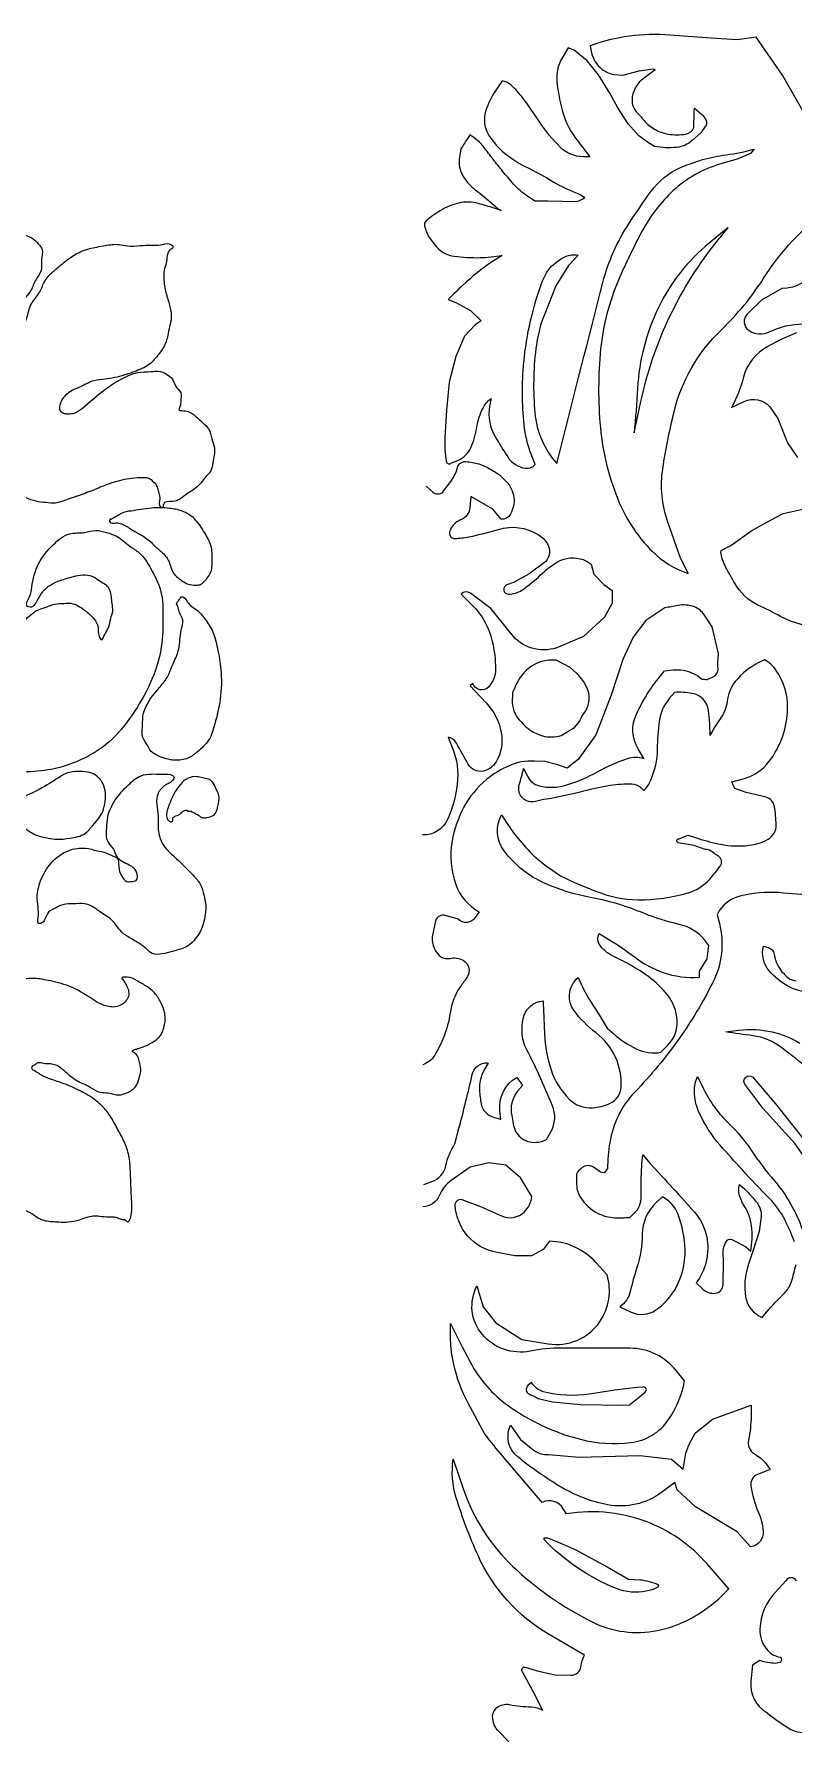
# Model space of a CAD drawing. Header units: millimetres. Extents: x 14385 to 129787, y 107826 to 186798.
# Drawn here: x 23246 to 24674, y 117317 to 120562 of the extents above; entities that cross this region are included whole.
import ezdxf

# ---------------------------------------------------------------- set-up
doc = ezdxf.new("R2010")
doc.units = ezdxf.units.MM
doc.header["$LTSCALE"] = 1000

msp = doc.modelspace()

# ---------------------------------------------------------------- linework, layer by layer
at = {"color": 252, "ltscale": 60}
for points in [[(24265.87579771375, 118415.8852081943), (24266.29750832155, 118396.0003579626, 0.1402181537259638), (24273.97001979592, 118371.1817645547, 0.1283582970582968), (24305.6691205774, 118342.4097163024, 0.1116975714249276), (24338.21039341686, 118333.7795715099, 0.03061046696863456), (24366.12977518432, 118334.4619590261), (24373.90734447918, 118341.4093118637, 0.2200549213315127), (24387.9732106474, 118373.9039970669, -0.02085758650616907), (24388.93581419251, 118430.4603257172, -0.007979139592290034), (24390.55865931333, 118452.1489079005), (24404.46309487041, 118435.8324137538), (24426.09930535081, 118412.5172735422, -0.004494636498745488), (24468.5958478778, 118365.8893721444, 1.614953288285592e-12), (24487.38259765581, 118344.900337687, -0.1342537273138253), (24511.02097243103, 118297.5677576112, -0.1085499062225673), (24510.09167963063, 118251.0834761635, -0.100238938334556), (24491.34722235308, 118210.8564652383), (24503.71626201506, 118199.1937658098, 0.2190164539491201), (24526.9544904984, 118191.3691122788, 0.3793605514569528), (24541.74209538234, 118207.5907147701, -0.008547677634410321), (24542.6098904242, 118235.4801454692, 0.03562960267218303), (24541.9317117704, 118264.9243236785, -0.1943228671268996), (24549.77366948188, 118291.2412415033, -0.3769349836642426), (24558.30885164893, 118292.7626481442), (24583.85546256595, 118279.506732643), (24593.90843203328, 118270.9507752214), (24595.49507575123, 118281.7925959635, 0.1025977706044572), (24592.55719969339, 118331.3887492842, 0.0881064173947782), (24578.69632481668, 118360.8765259216), (24574.08179302219, 118372.5135792799, -0.1595067322752587), (24572.61045706027, 118396.5369400718), (24582.66053586947, 118387.2062684115, -0.04380313028757919), (24605.84015725232, 118361.5614783708, -0.1800236902116873), (24613.51010655217, 118335.9681696377), (24609.54044266663, 118308.0889975838), (24599.34943249914, 118274.806773477), (24589.16834316531, 118244.6235987511, 0.1227038478041262), (24584.31840061109, 118184.9810442984, 0.2600410279776463), (24615.20864131598, 118146.1395137766), (24623.77200925988, 118156.1833499756, -0.02473001619218361), (24657.23488713886, 118191.7129666678, 0.1284718158699703), (24670.48965892087, 118213.363266196, 0.01707115936842717), (24679.12733611519, 118245.8757167636, 0.148523763674741)], [(24691.85780764053, 120418.1651300039), (24653.91859263265, 120485.5210346399), (24603.93206746502, 120556.6363171181), (24568.2780928478, 120552.068865636), (24519.5191008812, 120555.0414192319), (24441.69566829701, 120560.9213916838, 0.1046992855017679), (24291.57067982727, 120540.8015997948), (24294.34075209955, 120527.6731837673, 0.179822863801928), (24313.93335892274, 120496.6841347899, 0.1096377809607605), (24336.40793643877, 120486.3016596881), (24353.28625688586, 120485.3088027237), (24384.26319947812, 120493.6402410766), (24410.53554527145, 120497.3016837244), (24414.28095573028, 120495.415037342), (24391.71650172729, 120478.6218900703, 0.1916873073499226), (24370.97223120278, 120444.9549495156, 0.2464508048116727), (24381.183209202, 120413.0598917038, -0.02382069305040437), (24393.33181070389, 120399.9002715707, 0.0924252296375174), (24413.9090538783, 120382.964444064, 0.08419913853212549), (24438.26514175421, 120374.4500057294, 0.08268401857248917), (24472.02798060029, 120374.3383436925, 0.2643761064369136), (24487.07404952999, 120386.4709881468), (24487.17322294489, 120416.4576883585), (24488.13273776834, 120423.0143293595), (24501.22568646045, 120411.7258454234, -0.1135333984905794), (24509.94909930292, 120399.8408971845, -0.2800007161387925), (24508.39069183658, 120388.6969847634), (24499.72810595511, 120376.5628631201), (24483.9583188449, 120362.4252117504, -0.1578276172589648), (24454.4977387576, 120349.3463567074, -0.07241561979971277), (24412.91348205078, 120351.0041623481), (24401.26983938924, 120357.6309084691), (24383.56184417188, 120370.8657616263), (24363.34947297967, 120393.7376875863), (24343.66807330336, 120423.7028539632), (24328.54289868913, 120451.1189710415), (24307.35504809538, 120485.650135356), (24286.14172841343, 120512.5796286832), (24261.35502448773, 120532.426130599), (24250.21185576177, 120537.0239995391), (24240.01097452676, 120519.827190937, 0.1735680795434142), (24229.69109533613, 120466.6494087794, 0.01762798489569263), (24237.66716730133, 120424.560183857, 0.1052141140845247), (24264.35721146561, 120366.6989850205, 0.005117459811580347), (24291.12267682575, 120331.6426154096), (24278.44288870412, 120331.6845505969, -0.1976753534227938), (24235.39040148253, 120349.5642399738, -0.05177022922846533), (24196.49422718805, 120397.330258532, 0.01447070561555114), (24165.63307406256, 120441.5898975544, 0.05198160386034056), (24142.38521623192, 120466.963582294, 0.1488854872707463), (24126.0280263532, 120474.4578703627), (24112.55765990329, 120454.1656867209, 0.07042024444182964), (24095.06146648185, 120417.5183229093, 0.2110751261049232), (24099.88311886452, 120374.348970644, 0.08009737577772164), (24125.59331195073, 120343.0148775113, 0.06522621373552283), (24169.18120718517, 120313.6058713523, -0.01768591704660354), (24223.67989686617, 120283.928718657, 0.04458624128840358), (24269.7744190263, 120261.951613271, -0.08784316935502998), (24281.66554612981, 120254.9680085632), (24278.17903703782, 120251.5074003999), (24267.74116434497, 120247.573869122), (24252.84543117566, 120246.6311200117), (24238.94893646378, 120247.6690921223), (24211.14971393201, 120247.7610310089, -0.01040477580509515), (24187.32316743611, 120248.3357442651), (24173.94958662499, 120257.3082777621, -0.06347162561991908), (24147.71483954952, 120280.2119019431, -0.01029470765768429), (24126.94572157144, 120304.5853759042, -0.006653976012922832), (24109.14872956664, 120326.9649943626, -0.001766168969069493), (24092.34244523739, 120348.8452363212, 0.0997770823865085), (24065.11830209157, 120372.7441456535), (24060.12801381048, 120364.8243589763, -0.008422790809207624), (24048.15322425102, 120346.5112550417), (24045.62035034106, 120331.1431502823, 0.1820696374364277), (24052.94534885359, 120294.4136966659, 0.0925941294099401), (24076.19320668418, 120269.0400119261, -0.02322425182797079), (24112.33307078314, 120239.1595382582, 0.04548041369560449), (24124.21763629524, 120230.1919293021), (24110.82929159406, 120234.7003597438, 0.01514058276478475), (24081.07358614359, 120243.7270729682, 0.1243613284737918), (24044.34059797298, 120244.3444710109, 0.07942493341536079), (24009.5437509797, 120230.0750841441, 0.04152395622495738), (23983.16956730242, 120210.8177765794, 0.28871272676385), (23980.15839964522, 120200.9074185129, 0.04852200042137873), (23987.54048452731, 120181.5382836451), (23998.86358756085, 120166.2896580816, 0.2019605505820109), (24036.02270337502, 120144.3419172927, 0.04011511738625895), (24084.16688481339, 120141.70275367, 0.0389782249304999), (24125.88097522625, 120146.0289467657), (24107.97046450224, 120134.1836515574, 0.04500182649480155), (24051.72607353326, 120089.2322338129, -0.0005200823316901981), (24024.33624680126, 120063.034007413), (24039.20901378203, 120057.0325546609), (24066.46268470791, 120042.0618514391), (24086.75186885011, 120022.6502166058), (24075.30955638062, 120015.4612306119), (24055.3805554838, 119993.7024813039), (24038.87244590904, 119955.5637366955), (24026.30289218917, 119907.4916495707), (24021.16716301221, 119854.2049071888), (24018.01951106555, 119803.1256205869), (24017.94241081966, 119779.8131031865), (24020.85055973005, 119758.4747387796, 0.6100866134464146), (24030.76715922912, 119754.9698032301), (24042.69765711852, 119759.8905979987, 0.1924109216234191), (24067.100923089, 119783.6187627534, 0.06799293360767238), (24078.64958376802, 119823.2618354466, -0.08476917928244691), (24090.18380904047, 119858.4408039979, -0.1066433229400706), (24105.1353169742, 119876.2479632052), (24102.60572386003, 119861.8718605699, 0.1803578155702188), (24113.33488123237, 119803.8024021194, 0.008637567399335307), (24136.54336889584, 119766.5245048968, 0.2183015969562678), (24170.22942790275, 119745.0843503487, 0.2576115418114974), (24188.12320554622, 119751.9694490292), (24180.74112004565, 119771.3383969031, -0.0654401438008543), (24167.52141124297, 119826.9359662875, -0.04884336865836236), (24166.91751702072, 119944.4940254353, -0.06693110071332077), (24202.3069592413, 120098.3142099745, -0.2017067181247611), (24245.35615630227, 120143.8012535571, -0.151724633529994), (24268.89029811047, 120146.4887149473), (24250.83655530761, 120127.1906129268), (24227.183846069, 120088.5530308723), (24206.25255278525, 120036.0796014194, 0.0656310109783079), (24189.42723179384, 119969.7653715067, 0.05134140865401916), (24187.64548909352, 119849.4759000692, 0.1610401120063362), (24228.84467826003, 119753.9330534856), (24234.45311859047, 119776.0377967898, -0.0005098550514273858), (24315.77109399065, 120095.1736614883, -0.0829393641742321), (24364.57049020602, 120205.6285418505, -0.01054092920637356), (24406.57369898151, 120266.6834572001, -0.1326189628684388), (24460.68887061292, 120310.7510685779, -0.07259796571108253), (24547.95199405797, 120335.3512413002, 0.03711046483269333), (24600.57384368117, 120346.2387602645), (24593.62723165534, 120337.9654766248), (24568.68175176849, 120326.9864250783), (24535.43809790811, 120317.4174649418, 0.1181549212943046), (24448.09266266847, 120267.9289780421, 0.08229507804293572), (24389.7209411375, 120192.0732472243, 0.02122629313330275), (24345.13203680769, 120099.5794176313, 0.0767888125276412), (24311.49054085467, 119969.7164091563, 0.04848665868755828), (24311.00124093757, 119821.7685952909, 0.07649628077449247), (24346.61114510582, 119680.1159110318, 0.09857287629814329), (24408.58124757083, 119588.6523118178, 0.11372477552776), (24476.25124880909, 119546.947408429), (24461.12993142928, 119577.4169679553), (24437.82443418208, 119643.8639203834, -0.1230985644888808), (24428.47160801602, 119744.8322193896, -0.02163246264937522), (24449.58091637801, 119851.2307357992, -0.1428049441199344), (24538.65746359832, 120005.7989932868, 0.06033939951601514), (24618.16409609951, 120102.9272228783, -0.08040880647655939), (24720.95095172284, 120218.7345165912, 0.3184505612722547)], [(24374.37575407729, 119811.4911436774), (24387.032366425, 119870.5910230229, -0.1183918296386629), (24532.90010774008, 120175.1562384922, 0.001949238214419102), (24551.66867922601, 120198.43966286), (24515.74549564864, 120168.9875072494, 0.1087533011503392), (24420.329200328, 120047.9066768216, 0.0990582737185737), (24380.88437728497, 119895.5132190473, -0.0107525610979654), (24374.37575407729, 119811.4911436774, 3.234798429048037)], [(24717.85880328147, 120120.5726707885, -0.2668968212730108), (24652.69562003735, 120083.4552084088), (24613.87553602321, 120061.4603042031), (24587.49618177587, 120035.2761265353, 0.468663986301203), (24590.16305065364, 120004.8477569428, 0.2726121022816306), (24628.90082287309, 120001.9543469713, -0.1137400603900156), (24692.60693912638, 120016.9533364315)], [(24680.09761568213, 120000.4021922509), (24649.60804430159, 119986.6759947844), (24626.04189231684, 119974.3097341591, 0.2120315176270829), (24580.18373845229, 119916.3877807864, -0.06200504591465068), (24557.85515369038, 119859.7706566253), (24581.41673358792, 119870.7544720662, -0.3295994425359713), (24629.81828771056, 119860.9153040901), (24644.96704256148, 119838.7419116211), (24662.80585953897, 119793.0536833516), (24682.08802477162, 119765.3358444737, 0.6341351002263147)], [(23983.03376962314, 119711.3796166562), (23995.69851438276, 119700.2337307615, 0.3754830122273529), (24014.75055218128, 119700.1707209726), (24030.70091648807, 119722.326157098, 0.09211465960418125), (24041.89318904294, 119746.0836151866, -0.4168285849535573), (24060.98195010839, 119757.1244844042, -0.05467448158902113), (24073.67817195417, 119755.4962090868, -0.1464980557957793), (24133.89464635993, 119720.3985841969, -0.1576603745486386), (24148.08399603272, 119690.2118527068, -0.1652426885621187), (24141.6285020225, 119658.5073000235, -0.2803878528506256), (24124.13254746004, 119649.0474487816), (24108.31858509624, 119668.1353658111), (24067.11775370537, 119692.0661008193), (24065.46166392831, 119671.4496757816, -0.2855631958315035), (24047.91849311849, 119647.7132216802, 0.2239752116112015), (24027.20544784534, 119625.5735369156, 0.5155700568445712), (24036.68949667816, 119612.8516975913, 0.04595190340164286), (24063.69048603424, 119615.9351572144, 0.02131486877036091), (24119.30658321991, 119630.0277930807, -0.2136443954420758), (24193.8956970056, 119620.2633938018, -0.1191272479824785), (24211.30246587247, 119602.756494748, -0.3334597012627202), (24208.01717480885, 119569.4551716415), (24176.18464716664, 119545.7659759681), (24147.55412804045, 119529.9976193625), (24134.83692147064, 119525.280820962, 0.835755314820284), (24137.95466198875, 119507.8211792497, 0.1516922454662518), (24163.38382956573, 119515.6686946152, 0.04080993890861883), (24198.40688791165, 119544.1061957561, -0.04954840781685017), (24228.65152674831, 119567.8006429694, -0.3189734869281232), (24293.73593484225, 119564.4128212166), (24298.43598950127, 119545.3616606213), (24317.42507250928, 119526.2632426844), (24333.26526639656, 119515.1068547962), (24333.18657306303, 119491.3126413594), (24318.80835901861, 119464.3931484054), (24278.99573121622, 119428.0398716566), (24234.47780319217, 119409.1516740673, -0.319886864865197), (24147.21836998231, 119428.4756918978), (24104.52408166244, 119480.964697171), (24066.51443856055, 119509.6439224676, 0.3842287360163693), (24049.04471428472, 119508.1152263796), (24069.61611205214, 119487.4254765533, -0.1390815642319345), (24107.49492849386, 119419.0893524384, -0.05622441503771348), (24113.67237305547, 119366.721117376, -0.1885172480438405), (24100.86106309261, 119333.4512991637, -0.5733501590702763), (24070.7161023134, 119339.8961391051), (24065.9373543208, 119335.1530862637), (24095.99837558535, 119303.3277644563, -0.1433900384547565), (24124.39281409252, 119247.7132937583, -0.1822028439077036), (24114.68317762123, 119192.2250296319, -0.2069295240116007), (24090.81009389861, 119174.8548402296, -0.3325655053575912), (24062.27400664909, 119187.6395023492, 4.100531343233092e-05), (24040.17767548514, 119227.3700988572, 0.2286368508302609), (24024.33748159782, 119238.5264867455), (24032.21298538442, 119219.4648241566, -0.1304631573099665), (24041.50817108248, 119149.6371343757, -0.06937333803377391), (24023.82859832957, 119084.6573271192, -0.3124936324989295), (23976.09882577584, 119054.6755644368, -0.9592562683506427)], [(24729.56423656909, 119444.4394362579, -0.1114460604655707), (24650.1384469595, 119466.0132857688, 0.01028712402616367), (24607.55239968221, 119487.4651101679, -0.1529292977164924), (24564.38216300235, 119527.6468748105, -0.001995262586822792), (24548.31836614868, 119556.1147688606, -0.08219521076870645), (24538.07135352492, 119584.5634253704, -0.130085375416403), (24538.52437232942, 119590.4341577451), (24556.65075258339, 119599.4152715969), (24596.16996207301, 119627.6993389335), (24632.43159412051, 119648.2446979427), (24655.09104792416, 119659.7939804484), (24694.54585601019, 119668.7045559279, -0.1878243235624793)], [(23978.62030819688, 118396.5635740486), (23993.90339211902, 118401.896078601, 0.2608715533551124), (24020.04215847424, 118431.4163098999, -0.09073014077805262), (24037.23974746509, 118472.6296039154), (24045.42527482675, 118504.0036231634, 0.006547340657810922), (24069.99933192452, 118603.5088595902, -0.2986999561783771), (24092.51942818044, 118624.9665780003, -0.09227336824090111), (24099.70303188069, 118624.9428200507), (24092.477887926, 118612.4062042634, 0.1464504480066968), (24083.37087802745, 118573.8577709456, 0.03753399912141783), (24086.87646849601, 118547.8281357677, 0.2850924381919095), (24111.03842001943, 118522.6272039917, -0.01518915668689468), (24123.59794023653, 118518.9970292382), (24121.85520158249, 118535.1519413479, -0.2955671234006528), (24153.49153796852, 118597.8496807874), (24161.5405761878, 118587.9539807543), (24164.21633727459, 118582.5620818713), (24155.20130901453, 118571.8257978317, 0.2361877255030748), (24144.27441507018, 118526.1061086752, -0.02888793431657168), (24146.91786613406, 118510.8454237671, 0.1962000041556958), (24161.19935425967, 118484.7799630416, 0.1903197334930062), (24189.90409780377, 118475.7133425705, 0.09655932476853464), (24209.67689297815, 118481.0309985402), (24217.80604445692, 118495.3588497148, 0.2332110632069847), (24220.66313005478, 118544.6940520361, 0.004520711790778472), (24195.71025063804, 118602.1958964915, 0.01732557967375347), (24172.52055090073, 118649.8228297984, -0.1139334519774922), (24163.65091291272, 118683.0476668444, -0.05438337188117239), (24165.52981160735, 118708.1622881088, -0.340162260738073), (24203.35672916185, 118742.1298942058), (24204.1835912944, 118720.5949616448, 0.0009011312893994628), (24205.84292157465, 118679.3194901415, 0.06981931879876487), (24218.19177388887, 118611.9904374307, 0.1172368744582935), (24252.1333060416, 118557.1504835218, 0.2173829693233228), (24296.07959325346, 118540.8559938663, 0.08441152655702498), (24328.43267815379, 118548.8234749568, 0.2854533909780388), (24350.08766837398, 118580.1531343645, 0.1189162638329383), (24339.49606124046, 118635.8128833947, 0.1253928816444537), (24302.83129386625, 118681.6901569112, -0.07600745909653243), (24260.76951136442, 118724.8936614496, -0.1763983976377508), (24252.78311139163, 118753.6297340084, -0.1970836851188454), (24269.0529548634, 118785.8742225081), (24275.29430589941, 118772.3958636202, 0.03526147569669551), (24293.14633364131, 118740.0385256749, -0.01194248384353461), (24323.51370258006, 118690.5934418864), (24336.04948542071, 118679.7858839984, 0.06284487471452034), (24378.16170992509, 118651.834341995, 0.1631477521104438), (24424.83452809125, 118645.3997279114), (24437.4474563234, 118657.9183379713, 0.2156088345062933), (24455.56388908528, 118705.4088487041, 0.1550262749691541), (24436.86686784965, 118753.9181296942, 0.06677457778032694), (24401.95637902512, 118787.229090258, 0.05048580892646278), (24333.84220517285, 118826.9299321636, -0.1488577848907326), (24308.82757558754, 118848.974950089, -0.2854873204592905), (24308.89285321862, 118868.7127069605), (24326.81642095526, 118857.8873303385, -0.02788770356175668), (24376.98922357467, 118823.6286874587, 0.08070695704483805), (24428.97861512546, 118795.6442922314, 0.09968153575186928), (24497.19367112761, 118786.4468144149), (24497.23224413266, 118798.1099918858), (24511.67659754317, 118821.3888309286), (24515.35164414389, 118846.4976988847), (24507.30260530613, 118856.3932119239, 0.1698423894235231), (24458.91078524401, 118886.159934258, -0.0447384905420025), (24392.5304495346, 118907.0146492434, 0.05215759239674451), (24292.05725628316, 118936.9536175262, -0.0570410919110936), (24206.83714783204, 118963.2536897686, -0.1300366541194912), (24129.81476298646, 119024.5161912495, -0.289936955309871), (24124.67394987703, 119092.1579977232), (24133.6088654962, 119078.6709175485, 0.05540120216590905), (24189.95774213906, 119011.1963459031), (24206.97433448368, 118997.6823506342), (24235.64380075561, 118977.849747872), (24262.54085649794, 118965.2002815525), (24301.99743245757, 118948.9206404795, 0.09459382549558158), (24381.86206665397, 118932.50735999, 0.0764144058761434), (24476.19215287152, 118945.6531043252, 0.1397751816529805), (24516.68625824825, 118971.5372216547, 0.01842698060381052), (24536.52136380421, 118995.69543823, 0.4439842248139081), (24532.99170747551, 119014.5476913595, -0.04085149896246325), (24523.13794870397, 119021.7577418105, 0.1876699837257346), (24507.89047053747, 119027.1912184632), (24487.26147045715, 119034.4369052952), (24457.64645640671, 119039.9178989331, -1.067768623601254), (24459.46634045251, 119047.0891547718), (24475.65310403376, 119054.2130827915), (24495.38732620312, 119047.86756129, 0.02902532145975663), (24537.55592597191, 119036.9620003664, 0.07910183427583933), (24590.52943830632, 119034.9923917344, 0.0952652765578206), (24626.48602981259, 119046.5367794576, 0.2826537242030954), (24641.84032524605, 119073.4012464198, 0.03365415478676269), (24638.36440665271, 119108.4026572641, 0.2879679705200267), (24623.15550149125, 119125.4993113878), (24585.47100695936, 119134.5956301104), (24563.94360475174, 119141.8442881799), (24558.59736011014, 119154.4224806505), (24582.10748792282, 119161.0724634834, 0.1645469873201697), (24628.90789348311, 119193.215979883, 0.157341386418277), (24663.36274246207, 119293.585744173, 0.1564728011887834), (24642.04600753901, 119364.5330932061, 0.1225919605583172), (24619.66239980701, 119384.3449070835), (24608.86935562055, 119378.9975528621, 0.1108906496433361), (24564.75064564583, 119343.2565301115, 0.1413415049753829), (24549.36074445667, 119305.6260819446, -0.1343497227989886), (24536.68253859344, 119273.3697150131, 0.04878203056358839), (24517.72176930469, 119242.0311451524), (24516.89490717221, 119263.5660777132), (24514.28409523305, 119288.6957345542, 0.3371960051379755), (24483.86035041139, 119321.094650269, 0.05461389534759183), (24450.64183037353, 119322.9989242684), (24440.72576122017, 119311.3684141139, 0.1460034374573828), (24421.72641954489, 119268.3668537759, 0.02693320201757235), (24417.96235855504, 119216.3430328077, -0.09737391126939463), (24405.19513830257, 119157.171712864, -0.09279977213084474), (24392.56143932464, 119138.3727289416), (24386.29371214614, 119143.7765073427, 0.170427527189094), (24370.15112758523, 119150.1101504124, 0.04978526277242885), (24329.73416821862, 119147.5523880247, 0.02246231542151178), (24279.41300807778, 119136.9527135528, -0.02071199823918483), (24209.32201939361, 119121.9323923837, 0.02044379336940126), (24188.65411782482, 119117.5149028312, -0.5820317674216829), (24158.22740575381, 119149.0166222802, 0.01193411752221678), (24166.40996648449, 119179.4936322559), (24173.54609543163, 119165.1151080373, 0.2196820425716322), (24195.93563766235, 119147.0976866919, 0.1390103075073097), (24248.0232732154, 119148.7196451951, 0.05074471791225652), (24305.57551180958, 119173.6503279863, -0.04783342679472762), (24362.22967614154, 119198.583793935, -0.1625613883498987), (24392.76023823018, 119198.4828218347), (24382.04401157038, 119216.4618236417, -0.2479123609515979), (24378.66897574532, 119281.9667855687, -0.07231436840182813), (24431.91843299529, 119363.4336247715), (24448.08739369878, 119365.1745621889, -0.1386647207204869), (24485.78078936037, 119358.7696452705, -0.07363918756449814), (24501.90853829288, 119347.9502078643, -0.02077060151979601), (24511.7830671917, 119347.0203442819), (24523.47418502202, 119352.3647283522, 0.3129590130621792), (24532.50437801248, 119367.5869926356, -0.05293109754665448), (24533.49739992573, 119396.2931810351), (24521.09217172869, 119446.5760656725), (24506.82525711275, 119468.5062520136, 0.1565786026956733), (24488.01845136079, 119483.8203931229, 0.1429734658258449), (24456.59904524136, 119486.6157360924, -0.007822180889391026), (24432.3391775808, 119482.2101260579), (24396.34071795517, 119458.1055526776), (24372.89023741421, 119426.7818313995), (24352.99578934436, 119384.6804374787), (24331.22211347812, 119317.4642363861), (24302.24142563689, 119243.0945960159), (24268.86267908013, 119196.5517675994), (24248.1562045063, 119180.4711005758), (24230.76277785557, 119186.3191383627), (24206.53851595068, 119192.6795095329), (24186.78649028503, 119193.641853438, 0.1163714500924198), (24139.16515709107, 119184.8276621315, 0.06731221349786418), (24096.87523291018, 119158.9494840176, 0.1006084687116234), (24053.59822007787, 119106.1591360489, 0.07846172538137122), (24031.8364132092, 119042.5317200205, 0.1301635280411206), (24038.84368891636, 118961.1831158874, 0.183207838733398), (24082.67425711302, 118909.8990938189), (24075.45504765708, 118899.1568705637, -0.4658003386240865), (24043.1167983853, 118895.6751838093), (24019.79357737346, 118902.9297810946, 0.4112925316245868), (24000.90369111259, 118893.12317473), (23995.4331548096, 118868.0204318971, 0.2623480479060792), (24007.87102151293, 118827.6063321986, 0.24989862339037), (24027.60821093166, 118822.1580069633, -0.1848165666689429), (24052.73911974517, 118818.4862555264, -0.4493713028034377), (24059.81590617837, 118786.1645539621, 0.007334684632008287), (24047.18517444981, 118768.262766306, 0.114906920745745), (24028.15640357913, 118719.3425107117, -0.05793374059821329), (24016.33440262182, 118674.5228009785, -0.0417042997732547), (23999.15758437667, 118639.5898808255, -0.1816790105956396), (23976.64935649985, 118621.7207604857, -22.28231509134075)], [(24145.27931305902, 119322.2002095984), (24145.21635888697, 119303.1649884441, 0.1893246047223954), (24161.61964371158, 119267.4951355027, 0.1464828616261191), (24202.1681978512, 119241.1109282583, 0.1318936528600349), (24236.86632159314, 119241.8187677398), (24249.78527688405, 119249.2347449633, 0.1971671855648697), (24276.91469830396, 119278.9349558526, 0.2156581883286625), (24289.37955332245, 119322.1670017123, 0.1583165378783524), (24253.90724652852, 119369.7487255364), (24227.48454585872, 119383.3974248256, 0.1971114529088637), (24175.51626364596, 119368.1028701536, 0.1357619499665991), (24148.47541904567, 119328.5349694029, -0.03410420897695794), (24145.27931305902, 119322.2002095984, 0.6816556260909261)], [(24715.22766937908, 118939.4329434582, 0.01123280059303434), (24647.00738255536, 118945.8569161547, 0.08142340753359185), (24573.31534669584, 118939.1275587182, 0.1742415458082646), (24536.00868986965, 118913.6828117207, 0.06884551005643949), (24530.92865415614, 118904.1525396241, 0.6961637519184768)], [(24530.92865415614, 118904.1525396241), (24534.93310075287, 118887.9209590248, -0.1788410446178929), (24522.39009272472, 118776.4618664769, -0.03765733302065576), (24459.14081954277, 118671.2523250222, -0.03701399301150428), (24375.61486410718, 118570.1644745331, 0.1540987279540439), (24328.63145061587, 118475.037621809, 0.03323457040428417), (24324.4124548203, 118426.3967513445), (24320.68534391942, 118421.4011420101), (24318.00979020044, 118418.214605673), (24311.08362677998, 118419.3026405551), (24297.78941584181, 118428.932949946, 0.3134652499443086), (24276.57723735639, 118428.0989789271, 0.08873526336963211), (24265.87579771375, 118415.8852081943)], [(24739.7455539897, 118765.5998025565, -0.2348032721231713), (24663.48616292577, 118769.9253417351, -0.08677164516635746), (24628.68519330073, 118798.7076486329, -0.2450034858807831), (24617.98223157491, 118845.2304008158), (24626.5046016315, 118842.8778568431, -0.2991495164056165), (24638.0929669939, 118829.6681047035, 0.09542670559632169), (24645.77349409427, 118807.1738431783, 0.1066062461401041), (24667.4068132981, 118783.083801734), (24679.02849002368, 118779.9462837907)], [(24704.95263935907, 118612.5727514995, 0.003180107940287897), (24652.35700450959, 118653.8106125025, 0.1321750853992142), (24598.14877323813, 118676.4587526231, -0.0028942044170067), (24546.99149147083, 118683.6010175515), (24571.72162967643, 118686.8769263334, -0.09241412743170678), (24634.52397808024, 118683.5701412833, -0.07472185272683396), (24686.41101480764, 118662.4793125195, -0.04767499136431266)], [(24676.16639862982, 118288.4988711761, 0.02460974961388225), (24658.46397911556, 118328.8464209135, 0.08013558114013318), (24628.35920919467, 118370.7846228773, -0.01127368641784442), (24578.12832895114, 118423.6362680208, -0.00374351198111058), (24536.40700727244, 118470.2616055719, -0.07682814823284127), (24496.41353215434, 118532.7801767062, -0.1015078821531167), (24488.01159482152, 118571.5475198572, -0.1036805569969139), (24493.53202888721, 118599.4215631313), (24505.08708350485, 118576.139763789, 0.08734547049456788), (24553.72330378593, 118510.1217790266, -0.05639007552955677), (24594.66138899039, 118461.1746734392, 0.03156966126110736), (24638.67059446846, 118402.9199773289, -0.09472541161790236), (24690.60646501442, 118312.4679260728, 0.02346402802017467)], [(24778.47293240518, 118228.6027145842), (24763.48355851156, 118241.3599649949, -0.2541643735554662), (24755.45849906799, 118262.1810051489), (24740.66397846674, 118333.8553279902), (24723.56108382955, 118406.6925455441), (24677.52872494945, 118472.6938778727), (24616.46878590216, 118539.9001704664), (24583.08653288284, 118585.0651664717, -0.8644371996220376), (24597.00719192132, 118598.8822516174), (24640.77669593364, 118547.906600661), (24691.44174199113, 118484.2002805968), (24736.31019788863, 118415.8922768824), (24766.12465789689, 118340.7026853421), (24776.30177345909, 118271.3541540982), (24778.47293240518, 118228.6027145842)], [(24138.96618234271, 117346.7754442033), (24119.82158487097, 117366.0301440064, -0.1978906582917132), (24108.12189810674, 117394.3478458821, -0.2293078764879046), (24116.25643529959, 117411.1980662407, -0.217724965642828), (24139.77752327432, 117416.9904498657, 0.03869535326306301), (24180.89072823824, 117412.4518481058, -0.1204038272769935), (24202.16984956129, 117406.5111121412), (24188.3077636882, 117434.4408433769), (24164.21753653407, 117478.5477531706, -0.4239436643991771), (24167.18671187862, 117488.0771525775), (24194.33380726611, 117479.9156946504), (24225.89236169663, 117473.2073773523), (24255.26686269219, 117472.376269927, 0.3802909194022313), (24274.41532127946, 117488.4562928225, -0.0796649484338878), (24281.09544170483, 117509.7141405409), (24214.39148357009, 117548.8253955025, -0.155516109320795), (24080.80112132648, 117697.5264960069, -0.03082841635376301), (24039.69680375653, 117806.1615431356, -0.1116699836573886), (24034.01498572963, 117879.1707977131), (24053.57026513857, 117821.8973617777, 0.1206279723070303), (24145.89187793493, 117677.5840978161, 0.07500401766149849), (24295.60290295774, 117572.5352869141, 0.1668243929965406), (24417.96530813793, 117556.3489026536, 0.09546441729259317), (24499.02799894605, 117589.6168307428, 0.06109480002037913), (24552.48762796792, 117634.8125121632), (24511.18106124549, 117682.294227973, 0.115465424784861), (24406.78434839882, 117757.6025762616, 0.1415048003803566), (24246.91401921027, 117775.8856276818), (24241.02342692715, 117785.7685793265, 0.3871589411622708), (24201.57393881276, 117797.7353247164), (24162.23536200285, 117843.2379126957, -0.01050429966843672), (24093.40435147344, 117926.3194872339), (24062.21443524035, 117984.3015949033, -0.1391788334580585), (24029.14485231358, 118134.3371293837), (24050.71998656098, 118090.8660956891), (24066.41757749607, 118061.2235828789, 0.1158470705740303), (24137.22962567198, 117980.108075763, 0.09288125043978328), (24273.25639011282, 117916.5313952918, 0.09342766399082925), (24368.00953750483, 117910.2999786564, 0.2153417269842706), (24439.23260908931, 117953.4641057923, 0.1068890953368371), (24469.0903960565, 118026.3556351331), (24453.36018454977, 118046.1347858245, 0.2292258125030361), (24366.62219958174, 118087.8487099391, -0.002853386482747501), (24238.28438813729, 118088.2731547411, 0.05269367178211876), (24179.03202978413, 118082.5508853085, -0.2764006824323371), (24088.31239606716, 118114.414320719, -0.3031208669224526), (24078.7405962413, 118205.1907612297), (24090.45653842734, 118165.6977597153), (24114.05185537815, 118136.0289401815), (24163.30834276285, 118104.30282062), (24212.64279115988, 118096.2488086284, 0.289227797410303), (24309.52703194108, 118137.3552617493, 0.2281824248047221), (24323.64155904931, 118226.0805595354), (24302.00118304001, 118249.8246819991, 0.2038118872113014), (24215.25667358663, 118289.5658214939), (24203.35772598399, 118273.8234726477), (24181.59991480354, 118262.0591548955), (24150.00900826642, 118262.1636338167), (24116.46348927108, 118268.1928087216, -0.3476672287146599), (24037.7798105473, 118357.2250130665, -0.5929773846803985), (24053.60788500595, 118367.0363227185), (24085.15964648592, 118355.0956970588), (24124.58956176251, 118337.2107848028, 0.3105556056780591), (24168.05299071402, 118344.957891322, 0.1697310349007365), (24182.05821306786, 118373.5178234564), (24160.45698211571, 118409.0980926587), (24132.89306476824, 118432.8618057351), (24101.31553506689, 118436.9116658158), (24065.74950426621, 118429.1384406528), (24030.12508467242, 118403.6110877923, 0.140582032258916), (24008.31508008249, 118376.0652410556, -0.2994238235693669), (23976.65240729808, 118354.4700241258, 13.09295683943798)], [(24347.27984351373, 118165.9993411344), (24368.64724407806, 118156.0603419748, 0.265749118387147), (24415.57648591598, 118160.0169871004, 0.1066605074149006), (24450.26813913024, 118196.9085446001, 0.1453426131973469), (24470.27747218683, 118274.1445824705, 0.07971197389088203), (24457.32582207541, 118339.9764830675, 0.1905573546333924), (24427.80376550262, 118372.9687464368), (24416.24553942553, 118362.3162327067, 0.2076028918478502), (24389.70821373622, 118302.3714120836, -0.07648379228679848), (24379.62467514679, 118239.9051385028, 0.02146661480242108), (24367.12871257244, 118194.7164709685, -0.1912444727328376), (24347.27984351373, 118165.9993411344, -3.067028961255594)], [(24365.5020756793, 117981.180445887), (24384.4824367667, 117996.5917665816), (24395.52539714466, 118005.4958902798, 0.8149760395950542), (24390.73790776176, 118014.7960675493), (24379.37799076401, 118014.1458668676), (24338.4049639161, 118009.123468295), (24290.54093457947, 118001.7166624144, -0.1025460080656251), (24203.82412130004, 118006.1298936892, -0.2094574306527901), (24181.51141488096, 118023.7409059373), (24174.60757483131, 118017.5741760654, 0.550965602126299), (24177.30747208956, 118001.4033826786, -0.01972785823898225), (24196.55133910977, 117992.3990929711), (24220.62591110681, 117987.1615659428), (24273.26752259817, 117982.1732590366), (24352.07731196428, 117980.5370741626), (24365.5020756793, 117981.180445887)], [(24141.62560973137, 117943.0128214568), (24160.40504597579, 117916.2447141778), (24183.9274813392, 117897.3156812324, 0.1864547936880259), (24213.76990379094, 117887.7912722573), (24270.35759319865, 117882.8912664478), (24385.14665737072, 117885.6535349364), (24444.87339451262, 117879.1721954012), (24466.82337979087, 117860.2483629363), (24471.63911486255, 117890.080339404), (24477.98540778121, 117907.3396369762), (24489.05911402914, 117927.725391063), (24522.1659318282, 117954.3218977), (24594.58071692325, 117980.7884031927), (24594.51317582136, 117960.3662490027, -0.05163282662193756), (24589.64548667447, 117914.825110152, 0.3198217353608639), (24600.568524929, 117889.6539380396, -0.1236126585606566), (24630.34373538093, 117859.707560782), (24606.72778218719, 117850.3599518426, 0.3487229271312148), (24594.0767594866, 117828.4086492061, 0.06571292578574077), (24608.06643800614, 117779.6632401479, -0.07948367240897665), (24617.38065788993, 117743.500723952, -0.4025897130903686), (24593.69749269648, 117713.73114673), (24568.63378006395, 117742.0909897817), (24490.17436528362, 117789.4786640411), (24455.68732852897, 117821.0115765911), (24451.01739446453, 117835.1655902986), (24425.79781836946, 117816.3975722134, -0.2095132965076231), (24325.09227903053, 117793.166535465, -0.08795245449943676), (24237.15206209991, 117826.4471829882, -0.03561355064391), (24155.57891996533, 117883.2708678346, -0.3434825195033509), (24141.62560973137, 117943.0128214568, -1.182474644093386)], [(24679.74301633221, 117649.986165958, 0.5769369857790314), (24660.02941294541, 117650.0513637075), (24640.24532894229, 117628.9049205178, 0.1803216327253743), (24611.20256556353, 117559.3053755416, 0.1864740559889887), (24624.72011238152, 117519.8673763229, 0.1882338261020964), (24649.416523335, 117506.3832297207, -0.5461381128302967), (24648.45403994385, 117496.1546641166), (24641.31751982422, 117494.5231660971, -0.09547129771756954), (24611.00714269268, 117500.2160818182), (24597.32892027758, 117491.1705159158), (24594.1958168544, 117460.8785746591, 0.2951296373966809), (24624.32926725827, 117401.68897587, 0.03065099314413583), (24663.81300295325, 117373.5581961002, 0.2191694017455565), (24702.28358622829, 117365.8708001402)]]:
    msp.add_lwpolyline(points, format="xyb", dxfattribs=at)
msp.add_lwpolyline([(24419.71919046184, 117642.7875428194, -0.4198193213510033), (24417.61361524495, 117637.2334369473, -0.0616013134511141), (24397.41353145854, 117630.3486729524, -0.1485129802947154), (24341.07369655687, 117635.4010086456, -0.1060395063547816), (24205.00957649634, 117727.610616931), (24205.0210713409, 117731.0862707445), (24211.28295059184, 117731.0655611651), (24230.04297083198, 117723.3568829273), (24263.39061499057, 117708.6485761592), (24323.81548428222, 117676.4718851877), (24364.09347566909, 117653.3987732653), (24384.96137046601, 117651.9394438583, -0.09409774670041429)], format="xyb", close=True, dxfattribs=at)
at = {"color": 8}
for points, start_tangent, end_tangent in [([(23184.23189023581, 119874.30372697), (23174.02145576876, 119853.8971146706), (23166.53379249371, 119822.6069747251), (23165.17240242433, 119800.8399248649), (23167.2144875284, 119769.5497903514), (23181.50911009706, 119738.9398719023), (23193.12882654787, 119717.6869290448), (23212.86901834078, 119699.3209812345), (23248.94590885968, 119682.9956924813), (23267.32471058322, 119680.2748064958), (23285.70350336002, 119679.5945904314), (23304.08230508355, 119685.0363515385), (23334.03294029026, 119695.2396576882), (23362.62217648086, 119706.1231853343), (23391.89211665288, 119717.6869290448), (23429.33040618791, 119725.8495761373), (23451.79337811956, 119727.2100136981), (23462.68451656805, 119725.169354641), (23468.81078082697, 119720.4078095983), (23476.29844410203, 119712.2451679377), (23480.38261431015, 119697.9605382417), (23482.42470836097, 119687.757232092), (23481.06331829158, 119678.914368935), (23481.74401332628, 119674.8330453888), (23487.70929079714, 119670.4487861939), (23488.5509726199, 119676.873704446), (23505.56837532732, 119682.315470985), (23519.86299789598, 119687.0770105956), (23534.83831549934, 119697.9605382417), (23557.301287431, 119714.9660484912), (23566.15034077542, 119726.5297922017), (23577.7221742586, 119740.1342004013), (23581.80635341347, 119755.7792676581), (23584.52913355222, 119783.6683055537), (23579.76425936267, 119800.6738158032), (23573.63799510374, 119819.0397636135), (23562.06616162057, 119831.2837288204), (23549.81363310269, 119842.8474779628), (23534.83831549934, 119851.6903411198), (23523.26648201616, 119853.731000177), (23518.50160782661, 119855.0914431697), (23519.86299789598, 119861.2134257732), (23521.22438796536, 119870.0562889301), (23521.22438796536, 119887.0617991796), (23511.69463958625, 119899.9859858829), (23504.88768029263, 119913.5903940825), (23495.35793191351, 119921.753041175), (23478.3405292061, 119927.8750237785), (23465.40730565355, 119927.1948022821), (23440.22154463639, 119925.1541432249), (23408.9095193603, 119912.9101725861), (23377.59749408422, 119892.5035657187), (23336.07502539433, 119858.4925452196), (23321.09970779097, 119848.9694605663), (23309.5278743078, 119847.6090175736), (23302.04021103274, 119848.2892390699), (23293.87186166975, 119854.4112216734), (23293.87186166975, 119863.9343063267), (23298.6367358593, 119875.4980554691), (23317.69622367078, 119891.8233442223), (23338.79781447981, 119901.3464288756), (23352.41173306706, 119908.1486329754), (23374.19400996404, 119912.2299510897), (23410.27090942968, 119919.0321551895), (23433.46393557622, 119926.7728374642), (23461.37247673213, 119940.3772456638), (23480.43197349034, 119960.7838579633), (23494.72659605902, 119986.6322313698), (23497.42505895076, 119999.1223345724), (23503.55132320969, 120032.4531281432), (23499.46715300157, 120054.9004049317), (23492.66018476121, 120078.708113849), (23489.25670958776, 120105.2367087519), (23489.93740462246, 120117.4806739588), (23494.02158377732, 120131.7653036547), (23501.50923810563, 120156.2532395004), (23506.95480732987, 120161.6950006075), (23502.87062817499, 120166.4565402182), (23499.46715300157, 120167.8169832109), (23483.13044532884, 120165.7763241538), (23466.79372870936, 120165.0961026574), (23445.01145181238, 120164.415881161), (23420.50639477665, 120163.7356596646), (23405.53107717329, 120166.4565402182), (23378.98392608676, 120164.415881161), (23363.32791344873, 120161.6950006075), (23336.1000673275, 120154.2125750113), (23324.52822489759, 120148.7708139043), (23302.06525296592, 120133.1257466475), (23288.45132543194, 120121.561997505), (23280.28297606895, 120114.7597934052), (23264.6269634309, 120095.7136240985), (23254.4165200171, 120074.6267957347), (23240.12189744844, 120054.9004049317), (23231.27285305075, 120027.0113670361), (23225.8272838265, 120013.4069588365), (23219.70101062084, 119997.0816700833), (23208.80987217235, 119988.2388069264), (23198.59942875854, 119989.5992499191), (23193.1538595343, 119998.4421130761), (23196.55734365448, 120020.8893844326), (23207.44848210297, 120042.6564342928), (23238.76050737907, 120079.3883353454), (23248.97095079285, 120100.4751691412), (23258.50069917197, 120117.4806739588), (23259.18139420665, 120137.8872862582), (23260.54278427603, 120156.9334555648), (23253.05512994773, 120167.8169832109), (23240.80259248312, 120178.700510857), (23223.10449474102, 120185.5027149568), (23205.40639699891, 120185.5027149568), (23194.51525855041, 120181.4213914105), (23182.9434161205, 120178.0202893606), (23179.53994094706, 120178.700510857), (23177.49784689625, 120190.9444760639), (23172.7329727067, 120206.5895433206), (23163.20323327433, 120218.8335085275), (23157.07696006865, 120229.7170361736), (23146.18582162017, 120238.5598993306), (23132.57190303294, 120241.9610013805), (23116.23519536019, 120244.681881934), (23104.66335293028, 120240.6005638197), (23089.68804427366, 120236.5192402734), (23080.83899092925, 120225.6357126273), (23067.90575842995, 120212.7115259241), (23054.29183984272, 120192.985135121), (23045.44278649829, 120175.2994088071), (23035.91303811917, 120162.3752221039), (23031.82886791104, 120152.1719159542), (23039.31652223936, 120150.8114729614), (23050.88835572252, 120152.8521374505), (23067.22506339527, 120156.2532395004), (23078.11620184375, 120155.5730180041), (23084.24247504943, 120152.8521374505), (23086.96525518818, 120139.9279507473), (23089.68804427366, 120125.6433210513), (23087.64595022287, 120110.6784698589), (23084.24247504943, 120096.3938455949), (23067.22506339527, 120071.2256936848), (23048.76965071287, 120045.1869575554), (23041.96269141925, 120027.5012258095), (23033.11363807484, 120005.0539544529), (23033.79433310952, 119969.6824963931), (23040.60130134988, 119943.8341229866), (23046.72756560882, 119917.9857495802), (23064.42566335092, 119897.5791372808), (23073.95541173003, 119891.4571546773), (23088.93072933339, 119881.2538485276), (23118.20066950542, 119875.1318659242), (23140.66364143708, 119871.7307638743), (23165.16870741955, 119873.7714229315), (23179.38008054618, 119874.7985016592), (23180.81219461763, 119875.7525749654), (23184.15379411767, 119874.3214622901), (23184.23189023581, 119874.30372697)], (0.9751700755120467, -0.2214572731382492), (0.9751700755120467, -0.2214572731382492)), ([(23388.99860582072, 119649.1728076053), (23405.40043683451, 119657.6163300204), (23427.76656922179, 119664.5698139556), (23466.53452367611, 119670.033270275), (23499.83520410808, 119669.536594403), (23523.69240960204, 119664.5698139556), (23547.05258774486, 119649.6694889092), (23566.43656497203, 119623.3455699202), (23578.36516771901, 119598.5116894109), (23580.35326817683, 119572.6844517258), (23576.87408566558, 119546.8572140407), (23566.43656497203, 119532.9502407382), (23558.98119049185, 119526.4934326749), (23550.53176130938, 119525.0033996271), (23533.6329118912, 119527.4867844188), (23522.69835489976, 119533.9435979141), (23507.29057858825, 119548.3472470885), (23500.33223145923, 119566.2276436625), (23489.39767446778, 119583.6113589326), (23473.98989815628, 119597.0216563631), (23462.55832276044, 119608.4452394418), (23441.6832724266, 119622.3522181763), (23428.76061497732, 119629.8023779835), (23419.81416739046, 119635.2658343028), (23399.43613546102, 119642.2193236701), (23390.48968787415, 119642.2193236701), (23387.01051430963, 119645.6960656377), (23387.50753271403, 119648.6761317333), (23388.99860582072, 119650.1661647812), (23388.99860582072, 119649.1728076053)], (-0.7073549124764081, -0.7068585627942079), (-0.7073549124764081, -0.7068585627942079)), ([(23533.84931570675, 119100.5897387539), (23528.638625322, 119100.5897387539), (23524.00690550598, 119097.6969369511), (23514.74345692719, 119091.3327653802), (23506.63793159234, 119086.7042759774), (23506.63793159234, 119082.0757920065), (23504.3220761577, 119079.1829902038), (23499.69034739492, 119080.3401098385), (23495.0586275789, 119087.8614010441), (23499.11138577295, 119110.4252746609), (23520.53310893391, 119149.767412857), (23535.00724789745, 119161.3386255001), (23551.21828067366, 119164.2314327349), (23562.21863201185, 119161.9171880335), (23573.7979360253, 119159.6029433321), (23584.79828736351, 119148.031725257), (23588.27207498883, 119139.93187695), (23592.9038037516, 119128.9392214082), (23591.16690993894, 119108.6895924928), (23588.85104555755, 119100.0111762205), (23582.48242298211, 119091.3327653802), (23570.32414839996, 119087.2828385108), (23562.79759363384, 119086.7042759774), (23554.69207724573, 119091.9113279135), (23545.42862866693, 119096.5398118844), (23539.06000609149, 119099.4326191192), (23533.27035408478, 119100.0111762205), (23533.84931570675, 119100.5897387539)], (0.7073505338681596, 0.7068629444499335), (0.7073505338681596, 0.7068629444499335))]:
    msp.add_spline(points, degree=3, dxfattribs=dict(at, start_tangent=start_tangent, end_tangent=end_tangent))
for points, start_tangent in [([(23069.50119529174, 119196.2225496615), (23100.01838298813, 119186.2066566853), (23160.50899324521, 119174.2429258307), (23225.4103745574, 119172.983587742), (23277.70954390825, 119178.0209455288), (23340.09048461753, 119199.4297310606), (23385.7755327697, 119229.1083958297), (23430.51338031177, 119281.3710107065), (23463.27912604323, 119339.3006551304), (23484.70288011482, 119408.5643586486), (23487.8418448365, 119466.1269661432), (23484.06118393211, 119512.0928797126), (23464.52776031274, 119556.7994551932), (23443.10400624115, 119585.7642746892), (23425.46090412722, 119598.3576773041), (23400.25648915126, 119617.2477757946), (23381.35317568262, 119624.1741488624), (23361.18963296576, 119627.9521685604), (23340.39598904491, 119624.1741488624), (23312.04101436856, 119621.655467253), (23281.16559908929, 119600.8763589135), (23254.07085366115, 119566.2445044384), (23240.83853154906, 119520.9082626294), (23236.42775154721, 119502.6478304674), (23232.01698049211, 119485.646741826), (23240.20842139834, 119483.7577319769), (23248.39985335783, 119491.3137713731), (23258.48162471626, 119508.9445317748), (23285.57637909115, 119529.7236455463), (23308.89046361491, 119537.9093512708), (23323.38300602846, 119541.6873709689), (23358.66919236284, 119539.1686947915), (23370.64129417346, 119530.982983635), (23381.35317568262, 119524.6862823275), (23390.80482794356, 119503.2775022277), (23392.06504824503, 119490.6840996128), (23393.32526854649, 119476.2016871488), (23389.54460764211, 119462.3489464452), (23385.13383658699, 119444.7181860434), (23378.20261598222, 119432.1247888604), (23371.90151447492, 119422.0500678549), (23367.49074341981, 119428.3467637304), (23365.60041296762, 119445.9775295641), (23358.0390822121, 119461.0896083564), (23341.65620934638, 119476.8313589091), (23330.94432783722, 119484.3873983053), (23318.34212482261, 119490.0544278524), (23301.32914180615, 119490.6840996128), (23284.94625999367, 119489.424761524), (23267.93327697722, 119483.7577319769), (23252.18051426222, 119478.0906969979), (23238.94820109688, 119469.275319513), (23226.97609928626, 119458.5709267471), (23213.11366702344, 119447.8665394131), (23211.85344672199, 119442.199509866), (23216.89432792784, 119434.0137987095), (23221.93520913367, 119426.4577538814), (23226.19460130012, 119397.1999892677), (23223.04404159972, 119348.0857277607), (23213.59238933876, 119308.4165154988), (23180.19653345656, 119260.5615920804), (23160.03299073971, 119239.7824837409), (23136.08879606522, 119220.2627080582), (23112.77470259471, 119208.2989772036), (23102.69294018303, 119206.4099673546), (23085.04984701584, 119201.3726095677), (23072.44763505449, 119202.0022813281), (23069.92719445157, 119200.7429378074), (23069.02806469069, 119196.9580140996), (23069.50119529174, 119196.2225496615)], (-0.8961420295178029, -0.443767352259845)), ([(23513.76862877525, 119491.2187176625), (23516.95958301951, 119495.6829285711), (23519.51233925754, 119499.5093958402), (23522.06510444229, 119502.6981140378), (23526.53243680558, 119502.0603703983), (23534.19072341312, 119493.131954013), (23541.84900107392, 119484.8412758353), (23552.69824192574, 119477.1883467291), (23564.82386089657, 119463.7957140032), (23580.14042516493, 119440.1991776131), (23590.35147695724, 119406.3987321267), (23596.73337649904, 119366.2208448131), (23595.45699838002, 119310.0993502155), (23585.24594658771, 119263.5440210747), (23573.75852562313, 119232.9322992179), (23552.69824192574, 119211.2489937463), (23534.82891247263, 119199.1318537315), (23509.93948547147, 119195.3053864624), (23478.6681589285, 119203.5960646401), (23465.90435089817, 119211.8867373858), (23456.96968617161, 119225.9171137512), (23448.67321050457, 119242.4984646746), (23449.31139956406, 119257.1665792476), (23449.94958862357, 119276.9366538006), (23456.33149711212, 119297.3444665612), (23478.6681589285, 119329.231681129), (23493.34653413736, 119347.7262629711), (23507.38672923345, 119378.3379848279), (23517.59777207901, 119404.4855012081), (23522.06510444229, 119440.1991776131), (23525.25605868656, 119458.6937648871), (23517.36656140407, 119477.6386934909), (23514.54168103615, 119487.675662437), (23513.60006319359, 119491.125869324), (23513.91393282553, 119491.4395264708)], (-0.5497091677906181, -0.8353561101990854)), ([(23145.63341345973, 119133.2887957774), (23174.20904212566, 119122.1201619645), (23210.63690441903, 119122.1201619645), (23244.87909533264, 119135.225026222), (23284.22118911456, 119157.7945110442), (23311.90637483572, 119172.3554749516), (23335.94876001276, 119173.8115691696), (23357.07692264801, 119169.4432810838), (23368.73383965549, 119159.9786550871), (23374.5623026326, 119151.2420789154), (23379.66219655415, 119133.7689265721), (23378.20508528325, 119113.3835857928), (23376.0194139035, 119103.1909099712), (23368.00527954667, 119087.1738572778), (23355.6198113771, 119072.6128933703), (23341.04866288106, 119057.3238850699), (23312.63492599781, 119048.5873088982), (23287.86398071194, 119046.4031648553), (23272.56427210708, 119048.5873088982), (23249.25043809211, 119054.411696634), (23228.8508355657, 119066.7885110665), (23212.82257579876, 119078.4372811061), (23186.59451029523, 119094.4543337995), (23164.73779649791, 119108.287247882), (23148.70953673097, 119120.6640623146), (23139.23829110322, 119126.4884500503), (23142.88107375385, 119132.3128323541), (23144.33819397151, 119133.7689265721), (23145.63341345973, 119133.2887957774)], (-1, 0)), ([(23288.48134175413, 118917.4014932643), (23272.57813955845, 118908.9880366981), (23265.09427864911, 118894.965607277), (23259.48138744047, 118888.4218065184), (23253.86849623184, 118888.4218065184), (23252.93300690811, 118898.7049243242), (23251.06204615414, 118937.967718012), (23257.6104266865, 118967.8822326617), (23277.25555039011, 119001.5360589267), (23309.99744410519, 119024.9067728177), (23341.80384849654, 119029.5809177687), (23364.25542227785, 119024.9067728177), (23380.15862447353, 119021.1674612025), (23394.19086591523, 119014.6236604439), (23401.67472682459, 119010.8843488286), (23404.48116795553, 118994.9922636), (23410.09406811091, 118977.2305171318), (23419.44888977423, 118966.9474047579), (23428.80371143754, 118966.9474047579), (23437.22306167061, 118968.8170605655), (23438.15854204759, 118984.7091457942), (23433.48113121593, 118991.2529465528), (23424.12630060588, 118997.7967473114), (23411.02954848789, 119004.34054807), (23400.73923750085, 119014.6236604439), (23395.12634629221, 119027.7112619611), (23383.90055492819, 119042.668519286), (23382.02959417423, 119066.9740610809), (23384.01596791069, 119088.5750942225), (23398.04820935241, 119120.3592646799), (23422.37075283441, 119148.4041235219), (23446.69329631642, 119166.1658645582), (23485.04808124014, 119168.9703482696), (23490.66097244878, 119168.9703482696), (23504.69321389048, 119167.100692462), (23508.43514434516, 119164.2962087506), (23505.62869426747, 119156.8175800882), (23492.53194214948, 119148.4041235219), (23478.49970070778, 119132.5120382933), (23478.49970070778, 119090.4447554621), (23479.43518108476, 119061.4650687162), (23494.40290290345, 119027.8112424513), (23510.30610509913, 119012.8539851265), (23535.56412895811, 118987.6136154277), (23546.78992032214, 118976.3956697181), (23558.95119206314, 118959.5687565856), (23564.56409221852, 118941.8070155494), (23568.30602267319, 118922.1756132735), (23567.37053334948, 118905.3487001411), (23563.6286028948, 118886.652131201), (23548.66089002285, 118858.6072723589), (23535.56412895811, 118846.4545041774), (23522.46737684013, 118839.9107034188), (23505.62869426747, 118835.2365584678), (23485.98356161712, 118830.5624189488), (23467.27390934376, 118831.4972468526), (23456.98360730346, 118839.9107034188), (23428.91913336677, 118858.6072723589), (23410.20948109341, 118871.6948738761), (23391.49982882005, 118894.1307598634), (23369.04825503874, 118910.0228450921), (23352.20956351934, 118921.2407853697), (23340.04829177834, 118924.9801024169), (23319.467678751, 118924.9801024169), (23309.17737671071, 118924.9801024169), (23293.04568364991, 118920.7779396886), (23287.98469911293, 118918.4791054322), (23286.14434516618, 118917.5595684705)], (0.9917701835271566, 0.1280308676316396)), ([(23411.47485737061, 118783.1461916689), (23422.08827804494, 118764.2910832312), (23423.26755247405, 118753.6850828685), (23419.72972918672, 118744.2575435816), (23400.86143669626, 118731.2946509311), (23377.27604648935, 118733.6515432188), (23345.43578446635, 118751.3282204447), (23315.95407130155, 118767.8264365947), (23275.8589866501, 118779.6108681693), (23245.19799905618, 118784.3246527447), (23216.89551113284, 118781.967760457), (23183.87602386839, 118773.718652382), (23165.00773137794, 118761.9342208074), (23146.13943888748, 118746.6144358693), (23133.16746935492, 118724.2240039319), (23127.2682443244, 118697.7881723395), (23124.94830778845, 118668.8090377237), (23127.2682443244, 118645.0461783973), (23123.78831492666, 118643.887009429), (23113.34852673344, 118648.5236554383), (23100.00883016721, 118653.7399008637), (23083.76917604031, 118657.7969773207), (23060.56966311793, 118658.956146289), (23036.79017835849, 118654.899069832), (23015.2440106451, 118646.5597129196), (22997.26439181934, 118634.3884835483), (22982.18473055424, 118623.3763932814), (22967.6850411262, 118603.091010996), (22956.66528109592, 118582.2260591583), (22951.4453869993, 118554.4060935109), (22953.76532353524, 118524.2678197908), (22958.71699725805, 118495.8428106473), (22966.85190034288, 118466.9841173159), (22978.23151737936, 118435.9395326374), (22986.77320250917, 118407.4873174414), (22990.84062945776, 118384.3190790947), (22991.65409517241, 118364.8089647834), (22990.02711455543, 118350.9893054569), (22986.77320250917, 118346.1117768791), (22981.48547861328, 118341.6407264367), (22977.41805166471, 118337.1696759943), (22970.50339633953, 118330.6662946026), (22958.30106630612, 118330.6662946026), (22954.23359016987, 118330.6662946026), (22950.97962893594, 118331.885669281), (22948.94591546165, 118333.511522095), (22945.69195422772, 118333.9179703665), (22943.25150789612, 118333.511522095), (22942.43799299379, 118329.8533681956), (22942.03126013647, 118327.8210671102), (22942.03126013647, 118322.9435385324), (22944.07422089304, 118312.2719868136), (22949.76867764625, 118296.8264746732), (22957.09006582876, 118283.8197417536), (22965.63170177091, 118272.438861648), (22973.35987199842, 118263.4967308993), (22985.56220203182, 118254.5546001506), (23004.27245453309, 118246.0189475374), (23021.35572641739, 118239.9220442811), (23051.86157609473, 118237.8897431957), (23075.85950330421, 118243.5801683165), (23086.84163476565, 118249.6770715728), (23105.14515440959, 118264.7161055778), (23115.31377096872, 118278.9422430398), (23120.19471281961, 118295.6070999947), (23122.63515915121, 118307.8009065073), (23123.85540691087, 118308.2073846427), (23126.29585324247, 118308.2073846427), (23129.5498144764, 118302.516929658), (23135.65100408694, 118299.2652538941), (23141.34541165248, 118298.4523274871), (23147.44660126303, 118298.4523274871), (23156.3949700625, 118299.6717021656), (23166.56358662162, 118303.3298560649), (23172.66477623216, 118309.0203110497), (23182.08859306632, 118314.7491412019), (23188.18973348919, 118322.8783455436), (23192.66394248276, 118329.7881752069), (23195.01245705596, 118369.6414286704), (23192.73103446697, 118389.70351825), (23189.53713138019, 118398.3667197661), (23176.76142065773, 118415.6930630704), (23159.42291394495, 118438.9468616153), (23136.60913074408, 118465.8483318154), (23122.00831146303, 118488.6461676704), (23116.53298578725, 118498.2212647023), (23113.33908270047, 118505.9725109746), (23111.97023898461, 118516.4595333863), (23111.97023898461, 118522.386958763), (23116.07672094452, 118524.2107796586), (23121.0957325899, 118523.7548468327), (23129.76501054012, 118521.4750632472), (23139.34676898813, 118517.3714289021), (23149.84110630927, 118507.3403990443), (23156.22901085817, 118498.2212647023), (23160.33549281808, 118488.6461676704), (23162.6168662194, 118479.0710706385), (23169.00472158063, 118456.2732347834), (23175.39257694186, 118430.739652653), (23187.7120228216, 118402.4703242472), (23202.76910694538, 118371.9212122559), (23216.45739654097, 118357.786548053), (23226.03920417665, 118349.5793092268), (23241.09628830043, 118341.3721002646), (23257.97848098282, 118330.8850778529), (23282.16110789954, 118326.3255106819), (23309.53763790307, 118325.8695778559), (23330.98262657575, 118329.9731823371), (23356.53404802068, 118337.2684957835), (23368.64857806008, 118336.7369474525), (23385.53077074245, 118335.3690593828), (23399.21906033806, 118334.9131265569), (23406.97575941515, 118331.7214175916), (23412.90730074597, 118330.3535295219), (23417.47009673629, 118329.4416340061), (23420.20773498035, 118326.2499250408), (23422.94537322439, 118326.7058877307), (23424.77048178298, 118328.9856713162), (23426.13932549884, 118332.1773802815), (23427.0518551843, 118334.9131265569), (23428.79649271198, 118368.2645814177), (23426.97143334106, 118410.2126113365), (23425.14632478246, 118439.849827812), (23418.75846942125, 118467.6631935279), (23406.41683990157, 118493.3601015655), (23393.1848151487, 118517.5258254902), (23377.67146618219, 118539.4117359655), (23357.13905638263, 118557.6500046495), (23327.89988762702, 118574.6788732122), (23307.36747782746, 118583.7980075542), (23282.728586068, 118592.4612090703), (23263.56501998431, 118599.7565225166), (23245.31398358607, 118610.6994777543), (23242.12003131162, 118612.9792613398), (23241.66376646889, 118617.9947912007), (23248.05162183012, 118623.0103210616), (23252.61436863276, 118625.746037473), (23263.10875514157, 118624.8341419572), (23275.88446586403, 118623.9222165774), (23285.92253834245, 118621.6424329919), (23309.64885122879, 118603.8601269978), (23331.09383990147, 118589.269500105), (23351.1699848583, 118579.2384403832), (23369.42097206886, 118570.1193060412), (23384.93437022304, 118568.7514478354), (23405.46678002259, 118565.1037761803), (23416.41738218647, 118567.8395224557), (23428.73682806621, 118573.7669776963), (23435.58099745783, 118579.6944030731), (23440.14374426048, 118586.9897165195), (23442.4251176618, 118594.7409926557), (23444.25022622038, 118601.5803434123), (23446.07533477898, 118609.7875523745), (23444.25022622038, 118623.9222165774), (23434.6684185847, 118643.5283733311), (23430.10567178206, 118647.6319778122), (23434.6684185847, 118650.3677240876), (23440.60000910321, 118652.1915449832), (23446.5315996217, 118654.0153658788), (23467.71732007683, 118663.7773813333), (23480.49303079931, 118673.8084410551), (23490.98736812044, 118697.5182022899), (23491.44363296318, 118716.6683664898), (23489.55581012316, 118725.3900714712), (23482.71168991919, 118741.3485565697), (23470.39224403947, 118758.6749297379), (23458.52906300247, 118768.2499969059), (23439.36549691877, 118779.6489446973), (23420.6581956778, 118786.9442282798), (23413.81407547385, 118786.4882954538), (23411.07638804212, 118786.0323327639), (23410.62012319939, 118784.6644446943), (23411.07638804212, 118782.8406237987), (23412.44523175799, 118781.4727655929)], (-0.9944893103196132, -0.1048380258304217))]:
    msp.add_spline(points, degree=3, dxfattribs=dict(at, start_tangent=start_tangent))

doc.saveas('drawing.dxf')
